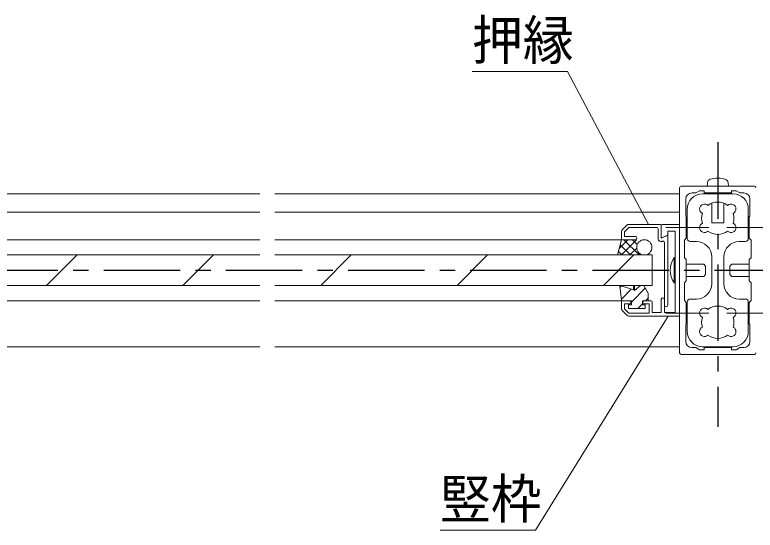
# Model space of a CAD drawing. Units: millimetres at full size, sheet at 1:5; details may follow other scales. Extents: x -1050 to 1050, y -742 to 742.
# Drawn here: x 17.8 to 260.3, y -336.8 to -168.2 of the extents above; entities that cross this region are included whole.
import ezdxf
from ezdxf.enums import TextEntityAlignment as Align

# ---------------------------------------------------------------- set-up
doc = ezdxf.new("R2010")
doc.units = ezdxf.units.MM
doc.header["$LTSCALE"] = 5
doc.linetypes.add('CHAIN1', pattern=[8, 5, -1, 1, -1])
doc.layers.add('0-0_通り芯', color=7, linetype='CHAIN1')
for name, color, linetype, lineweight in [('0-4_手摺部材', 92, 'Continuous', 20), ('0-7_ガラス', 6, 'Continuous', 20), ('0-8_その他', 11, 'Continuous', 20), ('0-9_文字', 3, 'Continuous', 20), ('0-A_支柱', 6, 'Continuous', 20), ('0-B_足元', 4, 'Continuous', 20)]:
    doc.layers.add(name, color=color, linetype=linetype, lineweight=lineweight)
doc.styles.add('ＭＳ ゴシック', font='')
doc.styles.get('ＭＳ ゴシック').set_extended_font_data('MS Gothic')

msp = doc.modelspace()

# ---------------------------------------------------------------- linework, layer by layer
at = {"layer": '0-0_通り芯'}
for p, q in [((248.02, -209.92), (248.02, -302.944)), ((-193.018, -251.793), (909.011, -251.793))]:
    msp.add_line(p, q, dxfattribs=at)
at = {"layer": '0-4_手摺部材'}
for p, q in [((-124.48, -226.793), (98.02, -226.793)), ((235.52, -226.793), (103.02, -226.793)), ((-124.48, -232.793), (98.02, -232.793)), ((235.52, -232.793), (103.02, -232.793)), ((216.813, -238.5), (218.227, -237.086)), ((218.934, -236.793), (229.22, -236.793)), ((229.52, -237.093), (229.52, -240.984)), ((229.52, -237.093), (229.52, -241.293)), ((229.82, -236.793), (235.22, -236.793)), ((235.52, -237.093), (235.52, -266.493)), ((216.52, -241.493), (216.52, -239.207)), ((217.52, -239.207), (218.934, -237.793)), ((217.52, -240.793), (217.52, -239.207)), ((218.934, -237.793), (228.02, -237.793)), ((228.52, -238.293), (228.52, -241.61)), ((231.62, -239.043), (231.62, -240.223)), ((231.62, -239.043), (234.02, -239.043)), ((234.02, -239.043), (234.02, -265.593)), ((98.02, -241.793), (-105.48, -241.793)), ((103.02, -241.793), (216.52, -241.793)), ((216.82, -241.793), (221.02, -241.793)), ((217.52, -240.793), (221.22, -240.793)), ((221.52, -241.293), (221.52, -241.093)), ((229.52, -241.293), (231.334, -240.429)), ((229.664, -242.332), (229.805, -242.265)), ((229.802, -241.167), (231.502, -240.406)), ((231.62, -240.61), (231.62, -263.243)), ((230.52, -242.716), (230.52, -263.243)), ((233.72, -247.643), (234.02, -247.643)), ((233.72, -247.643), (233.72, -255.943)), ((234.02, -247.643), (234.02, -255.943)), ((243.42, -249.793), (237.72, -249.793)), ((243.42, -249.793), (244.02, -250.393)), ((244.02, -253.193), (244.02, -250.393)), ((252.62, -249.793), (252.02, -250.393)), ((252.02, -253.193), (252.02, -250.393)), ((252.62, -249.793), (258.32, -249.793)), ((237.72, -253.793), (243.42, -253.793)), ((243.42, -253.793), (244.02, -253.193)), ((252.62, -253.793), (252.02, -253.193)), ((258.32, -253.793), (252.62, -253.793)), ((233.72, -255.943), (234.02, -255.943)), ((98.02, -261.793), (-105.654, -261.793)), ((103.02, -261.793), (216.694, -261.793)), ((216.82, -261.793), (219.02, -261.793)), ((224.02, -261.793), (226.22, -261.793)), ((229.52, -261.293), (229.52, -265.593)), ((230.52, -261.293), (230.52, -265.593)), ((216.52, -264.379), (216.52, -262.093)), ((217.52, -264.379), (217.52, -262.793)), ((217.52, -262.793), (219.22, -262.793)), ((219.52, -262.493), (219.52, -262.293)), ((223.52, -262.493), (223.52, -262.293)), ((223.82, -262.793), (225.52, -262.793)), ((225.52, -265.793), (225.52, -262.793)), ((226.52, -265.593), (226.52, -262.093)), ((218.227, -266.5), (216.813, -265.086)), ((218.934, -265.793), (217.52, -264.379)), ((218.934, -265.793), (225.52, -265.793)), ((226.52, -265.593), (229.52, -265.593)), ((230.52, -265.593), (234.02, -265.593)), ((218.934, -266.793), (235.22, -266.793)), ((-124.48, -276.793), (98.02, -276.793)), ((235.52, -276.793), (103.02, -276.793))]:
    msp.add_line(p, q, dxfattribs=at)
at = {"layer": '0-4_手摺部材', "linetype": 'CHAIN1'}
for p, q in [((245.069, -237.793), (231.05, -237.793)), ((250.971, -237.793), (264.991, -237.793)), ((245.069, -265.793), (231.05, -265.793)), ((250.971, -265.793), (264.991, -265.793))]:
    msp.add_line(p, q, dxfattribs=at)
at = {"layer": '0-4_手摺部材'}
for centre, radius, start, end in [((218.934, -237.793), 1, 90, 135), ((229.22, -237.093), 0.3, 0, 90), ((229.82, -237.093), 0.3, 90, 180), ((235.22, -237.093), 0.3, 0, 90), ((217.52, -239.207), 1, 135, 180), ((228.02, -238.293), 0.5, 0, 90), ((216.82, -241.493), 0.3, 180, 270), ((221.02, -241.293), 0.5, 270, 360), ((221.22, -241.093), 0.3, 0, 90), ((229.32, -241.61), 0.8, 180, 295.46335), ((229.72, -240.984), 0.2, 180, 294.1142), ((230.02, -242.716), 0.5, 0, 115.46335), ((231.42, -240.61), 0.2, 0, 115.46335), ((231.42, -240.223), 0.2, 294.1142, 360), ((239.694, -251.793), 7.274, 145.21336, 214.78664), ((216.82, -262.093), 0.3, 90, 180), ((219.02, -262.293), 0.5, 0, 90), ((224.02, -262.293), 0.5, 90, 180), ((226.22, -262.093), 0.3, 0, 90), ((230.02, -261.293), 0.5, 0, 180), ((219.22, -262.493), 0.3, 270, 360), ((223.82, -262.493), 0.3, 180, 270), ((231.07, -263.243), 0.55, 180, 360), ((217.52, -264.379), 1, 180, 225), ((218.934, -265.793), 1, 225, 270), ((235.22, -266.493), 0.3, 270, 360)]:
    msp.add_arc(centre, radius, start, end, dxfattribs=at)
at = {"layer": '0-7_ガラス'}
for p, q in [((-115.48, -246.793), (98.02, -246.793)), ((28.242, -256.793), (38.242, -246.793)), ((72.866, -256.793), (82.866, -246.793)), ((226.52, -246.793), (103.02, -246.793)), ((118.015, -256.793), (128.015, -246.793)), ((162.639, -256.793), (172.639, -246.793)), ((210.548, -256.793), (220.548, -246.793)), ((226.52, -246.793), (226.52, -256.793)), ((98.02, -256.793), (-115.48, -256.793)), ((103.02, -256.793), (226.52, -256.793))]:
    msp.add_line(p, q, dxfattribs=at)
at = {"layer": '0-8_その他'}
for p, q in [((216.52, -241.793), (215.18, -246.793)), ((215.751, -244.661), (218.62, -241.793)), ((216.448, -246.793), (221.448, -241.793)), ((217.277, -241.793), (222.277, -246.793)), ((220.105, -241.793), (221.653, -243.341)), ((216.082, -243.427), (219.448, -246.793)), ((219.277, -246.793), (221.482, -244.588)), ((215.484, -245.658), (216.62, -246.793)), ((222.105, -246.793), (222.546, -246.352)), ((215.939, -256.903), (216.502, -261.613)), ((216, -257.41), (216.479, -256.931)), ((220.37, -258.179), (216.086, -256.805)), ((220.37, -257.282), (220.77, -256.883)), ((220.37, -256.893), (220.37, -258.179)), ((220.47, -256.793), (220.67, -256.793)), ((220.77, -258.393), (222.77, -256.793)), ((220.77, -256.893), (220.77, -258.393)), ((223.77, -256.793), (222.77, -256.793)), ((225.27, -259.293), (223.77, -256.793)), ((216.453, -261.2), (219.691, -257.961)), ((219.72, -262.175), (224.27, -257.625)), ((225.27, -259.293), (225.27, -261.643)), ((216.701, -261.793), (219.72, -261.793)), ((219.72, -263.093), (219.72, -261.793)), ((223.32, -261.793), (225.12, -261.793)), ((223.32, -263.093), (223.32, -261.793)), ((224.345, -261.793), (225.27, -260.868)), ((218.77, -263.093), (218.77, -264.293)), ((218.77, -263.093), (219.72, -263.093)), ((218.77, -263.125), (218.802, -263.093)), ((221.845, -264.293), (223.32, -262.818)), ((223.32, -263.093), (224.27, -263.093)), ((224.27, -263.093), (224.27, -264.293)), ((218.77, -264.293), (224.27, -264.293))]:
    msp.add_line(p, q, dxfattribs=at)
msp.add_circle((223.964, -244.293), 2.5, dxfattribs=at)
for centre, radius, start, end in [((216.039, -256.893), 0.1, 61.84892, 185.71059), ((220.47, -256.893), 0.1, 90, 180), ((220.67, -256.893), 0.1, 0, 90), ((216.701, -261.593), 0.2, 185.71059, 270), ((225.12, -261.643), 0.15, 270, 360)]:
    msp.add_arc(centre, radius, start, end, dxfattribs=at)
at = {"layer": '0-9_文字'}
for points in [[(225.363, -236.793), (198.805, -186.793), (167.555, -186.793)], [(231.802, -266.793), (188.334, -336.793), (157.084, -336.793)]]:
    msp.add_lwpolyline(points, dxfattribs=at)
at = {"layer": '0-A_支柱'}
for p, q in [((235.52, -278.793), (235.52, -224.793)), ((236.02, -224.293), (260.02, -224.293)), ((244.618, -223.174), (244.52, -224.293)), ((251.422, -223.174), (251.52, -224.293)), ((240.808, -226.493), (239.52, -226.493)), ((246.02, -226.493), (246.02, -226.793)), ((250.02, -226.793), (250.02, -226.493)), ((252.52, -226.493), (252.52, -225.793)), ((255.232, -226.493), (256.52, -226.493)), ((237.52, -234.093), (237.52, -228.493)), ((258.52, -234.093), (258.52, -228.493)), ((237.52, -234.093), (237.72, -234.293)), ((237.72, -241.293), (237.72, -234.293)), ((258.52, -234.093), (258.32, -234.293)), ((258.32, -241.293), (258.32, -234.293)), ((237.12, -241.893), (237.72, -241.293)), ((237.12, -247.693), (237.12, -241.893)), ((258.92, -241.893), (258.32, -241.293)), ((258.92, -247.693), (258.92, -241.893)), ((237.12, -247.693), (237.72, -248.293)), ((237.72, -255.293), (237.72, -248.293)), ((258.92, -247.693), (258.32, -248.293)), ((258.32, -255.293), (258.32, -248.293)), ((237.12, -255.893), (237.72, -255.293)), ((237.12, -261.693), (237.12, -255.893)), ((258.92, -255.893), (258.32, -255.293)), ((258.92, -261.693), (258.92, -255.893)), ((237.12, -261.693), (237.72, -262.293)), ((258.92, -261.693), (258.32, -262.293)), ((237.72, -269.293), (237.72, -262.293)), ((258.32, -269.293), (258.32, -262.293)), ((237.52, -269.493), (237.72, -269.293)), ((237.52, -269.493), (237.52, -275.093)), ((258.52, -269.493), (258.32, -269.293)), ((258.52, -269.493), (258.52, -275.093)), ((240.808, -277.093), (239.52, -277.093)), ((252.52, -277.093), (252.52, -277.793)), ((255.232, -277.093), (256.52, -277.093)), ((260.02, -279.293), (236.02, -279.293))]:
    msp.add_line(p, q, dxfattribs=at)
for points in [[(243.52, -225.793), (242.02, -225.793), (240.808, -226.493)], [(252.52, -226.493), (243.52, -226.493), (243.52, -225.793)], [(252.52, -225.793), (254.02, -225.793), (255.232, -226.493)], [(246.02, -229.885), (246.02, -236.293), (250.02, -236.293), (250.02, -229.885)], [(243.52, -277.793), (242.02, -277.793), (240.808, -277.093)], [(252.52, -277.093), (243.52, -277.093), (243.52, -277.793)], [(252.52, -277.793), (254.02, -277.793), (255.232, -277.093)]]:
    msp.add_lwpolyline(points, dxfattribs=at)
for centre, radius, start, end in [((245.913, -223.287), 1.3, 105.88085, 175), ((248.02, -230.693), 9, 74.11915, 105.88085), ((250.127, -223.287), 1.3, 5, 74.11915), ((236.02, -224.793), 0.5, 90, 180), ((260.02, -224.793), 0.5, 0, 90), ((239.52, -228.493), 2, 90, 180), ((256.52, -228.493), 2, 0, 90), ((239.52, -275.093), 2, 180, 270), ((256.52, -275.093), 2, 270, 360), ((236.02, -278.793), 0.5, 180, 270), ((260.02, -278.793), 0.5, 270, 360)]:
    msp.add_arc(centre, radius, start, end, dxfattribs=at)
at = {"layer": '0-B_足元'}
for p, q in [((243.02, -226.793), (253.02, -226.793)), ((238.02, -241.393), (238.02, -231.793)), ((258.02, -241.393), (258.02, -231.793)), ((241.02, -242.393), (239.02, -242.393)), ((255.02, -242.393), (257.02, -242.393)), ((246.02, -247.393), (246.02, -256.193)), ((250.02, -247.393), (250.02, -256.193)), ((241.02, -261.193), (239.02, -261.193)), ((255.02, -261.193), (257.02, -261.193)), ((238.02, -262.193), (238.02, -271.793)), ((258.02, -262.193), (258.02, -271.793)), ((243.02, -276.793), (253.02, -276.793))]:
    msp.add_line(p, q, dxfattribs=at)
for centre, radius, start, end in [((243.02, -231.793), 5, 90, 180), ((253.02, -231.793), 5, 0, 90), ((243.679, -231.753), 1.6, 46.3184, 243.6816), ((248.02, -234.793), 5.3, 52.3632, 127.6368), ((252.362, -231.753), 1.6, 296.3184, 133.6816), ((248.02, -234.793), 5.3, 162.3632, 197.6368), ((248.02, -234.793), 5.3, 342.3632, 17.6368), ((243.679, -237.833), 1.6, 116.3184, 313.6816), ((252.362, -237.833), 1.6, 226.3184, 63.6816), ((248.02, -234.793), 5.3, 232.36321, 307.63679), ((239.02, -241.393), 1, 180, 270), ((241.02, -247.393), 5, 0, 90), ((255.02, -247.393), 5, 90, 180), ((257.02, -241.393), 1, 270, 360), ((241.02, -256.193), 5, 270, 360), ((255.02, -256.193), 5, 180, 270), ((239.02, -262.193), 1, 90, 180), ((257.02, -262.193), 1, 0, 90), ((243.679, -265.753), 1.6, 46.3184, 243.6816), ((248.02, -268.793), 5.3, 52.36321, 127.63679), ((252.362, -265.753), 1.6, 296.3184, 133.6816), ((248.02, -268.793), 5.3, 162.3632, 197.6368), ((248.02, -268.793), 5.3, 342.3632, 17.6368), ((243.679, -271.833), 1.6, 116.3184, 313.6816), ((252.362, -271.833), 1.6, 226.3184, 63.6816), ((243.02, -271.793), 5, 180, 270), ((248.02, -268.793), 5.3, 232.3632, 307.6368), ((253.02, -271.793), 5, 270, 360)]:
    msp.add_arc(centre, radius, start, end, dxfattribs=at)

# ---------------------------------------------------------------- texts
at = {"layer": '0-9_文字', "style": 'ＭＳ ゴシック', "width": 0.95}
for s, p in [('押縁', (167.555, -186.793)), ('竪枠', (157.084, -336.793))]:
    msp.add_text(s, height=12.83, dxfattribs=at).set_placement(p, align=Align.BOTTOM_LEFT)

doc.saveas('drawing.dxf')
